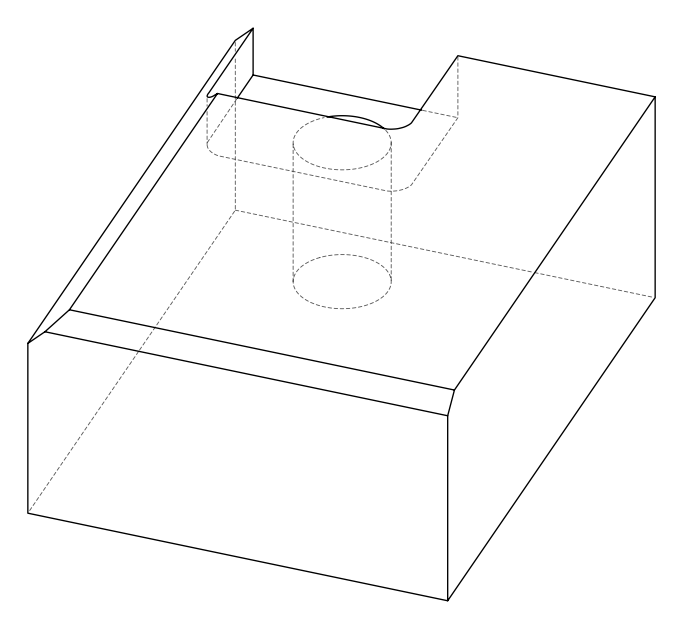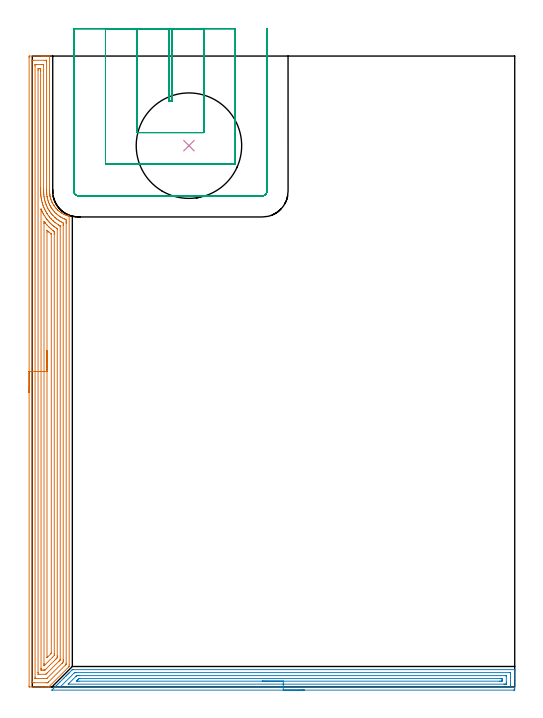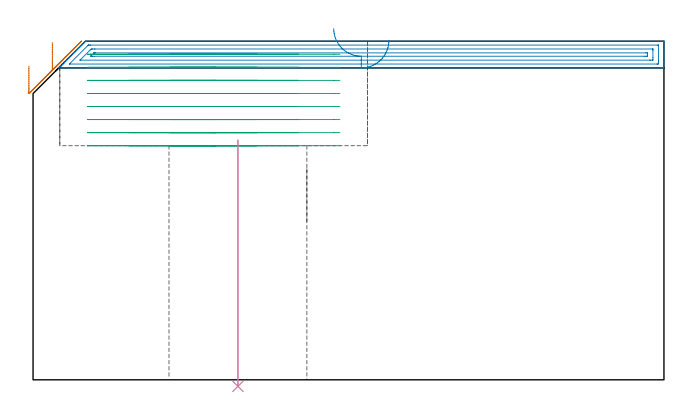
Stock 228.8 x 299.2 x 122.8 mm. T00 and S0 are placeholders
(PLAN: 4 operations, 2 tool changes, 37.7 min)
(1 AREA_MILL | FG_CHAMFER_SURFACE | UGT0205_001 | 15.17 min | 53991 mm3)
(2 AREA_MILL_1 | FG_CHAMFER_SURFACE_1 | UGT0205_001 | 7.08 min | 10021 mm3)
(3 MILL_SLOT | SLOT_PARTIAL_RECTANGULAR | UGT0201_094 | Follow Part, ap 5, ae 75% | 15.12 min | 317227 mm3)
(4 INDEXABLE_INSERT_DRILL_THROUGH_HOLE_FROM_SOLID | STEP1HOLE | NXT0302_038 | 0.37 min | 166677 mm3)
(TOOL UGT0205_001 | Chamfer Mill 20 x 3 x 45 deg. | D20 FL50 Z2)
(TOOL UGT0201_094 | End mill 20 mm | D20 FL38 Z4)
(TOOL NXT0302_038 | Index. Insert Drill 50mm [880-D5000L50-04] | D50 PA176 FL200 Z2)
(OP 1 AREA_MILL)
G17 G21 G94 G90
T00 M6
G54
G17 G0 G90 X-1.5 Y139.6 S1061 M3
G43 Z132.8 H0
Z113.8
G94 G1 Y139.638 Z112.928 F250.
Y139.752 Z112.064
Y139.941 Z111.212
Y140.203 Z110.38
Y140.537 Z109.574
Y140.94 Z108.8
Y141.408 Z108.064
Y141.94 Z107.372
Y142.529 Z106.729
Y143.172 Z106.14
Y143.864 Z105.608
Y144.6 Z105.14
Y145.374 Z104.737
Y146.18 Z104.403
Y147.012 Z104.141
Y147.864 Z103.952
Y148.728 Z103.838
Y149.6 Z103.8
Y298.598
X-1.497 Y298.905 Z103.802
X-1.491 Y299.19 Z103.806
X-1.202 Y299.2 Z104.095
X4.435 Z109.73
X5.015 Z110.312
X5.326 Z110.623
X5.906 Z111.203
X6.218 Z111.513
X6.84 Z112.14
X7.109 Z112.408
X8. Z113.299
X8.062 Y299.198 Z113.361
X8.197 Y299.19 Z113.489
X8.2 Y299.044 Z113.5
X8.201 Y235.883
X8.204 Y235.305
X8.205 Y235.252
X8.208 Y234.968 Z113.501
X8.21 Y234.92 Z113.502
X8.211 Y234.876 Z113.503
X8.219 Y234.541 Z113.516
X8.223 Y234.48 Z113.519
X8.231 Y234.359 Z113.526
X8.234 Y234.29 Z113.533
X8.246 Y234.094 Z113.546
X8.293 Y233.647 Z113.589
X8.319 Y233.467 Z113.612
X8.342 Y233.286 Z113.64
X8.354 Y233.2 Z113.652
X8.434 Y232.753 Z113.731
X8.473 Y232.575 Z113.768
X8.518 Y232.358 Z113.817
X8.529 Y232.306 Z113.828
X8.614 Y231.963 Z113.912
X8.662 Y231.804 Z113.959
X8.699 Y231.683 Z113.994
X8.76 Y231.477 Z114.056
X8.779 Y231.412 Z114.075
X8.937 Y230.946 Z114.235
X8.998 Y230.791 Z114.294
X9.103 Y230.518 Z114.401
X9.162 Y230.384 Z114.461
X9.214 Y230.266 Z114.514
X9.38 Y229.898 Z114.675
X9.411 Y229.824 Z114.71
X9.485 Y229.657 Z114.784
X9.5 Y229.624 Z114.798
X9.744 Y229.174 Z115.041
X9.999 Y228.73 Z115.297
X10.19 Y228.431 Z115.488
X10.388 Y228.136 Z115.686
X10.435 Y228.07 Z115.734
X10.604 Y227.836 Z115.902
X10.933 Y227.417 Z116.232
X11.275 Y227.008 Z116.574
X11.333 Y226.941 Z116.632
X11.493 Y226.776 Z116.791
X11.742 Y226.517 Z117.04
X12.01 Y226.253 Z117.309
X12.162 Y226.105 Z117.46
X12.225 Y226.047 Z117.524
X12.633 Y225.702 Z117.931
X12.808 Y225.562 Z118.107
X12.902 Y225.488 Z118.198
X12.965 Y225.437 Z118.263
X13.049 Y225.37 Z118.347
X13.34 Y225.153 Z118.64
X13.635 Y224.951 Z118.935
X13.935 Y224.759 Z119.235
X14.192 Y224.607 Z119.491
X14.238 Y224.58 Z119.536
X14.297 Y224.545 Z119.596
X14.368 Y224.503 Z119.668
X14.806 Y224.259 Z120.106
X15.264 Y224.04 Z120.563
X15.471 Y223.95 Z120.771
X15.709 Y223.848 Z121.009
X16.021 Y223.732 Z121.316
X16.234 Y223.653 Z121.532
X16.466 Y223.567 Z121.764
X16.597 Y223.518 Z121.895
X16.894 Y223.421 Z122.194
X17.065 Y223.365 Z122.365
X17.126 Y223.349 Z122.426
X17.413 Y223.273 Z122.71
X17.487 Y223.249 Z122.783
X17.495 Y223.242 Z122.791
X17.5 Y223.207 Z122.8
Y10.416
X17.497 Y9.705 Z122.789
X17.364 Y9.564 Z122.664
X7.912 Y0.112 Z113.211
X7.801 Y0.01 Z113.095
X7.689 Y0. Z112.988
X7.554 Z112.854
X6.84 Z112.14
X6.218 Z111.513
X5.015 Z110.312
X4.435 Z109.729
X-1.203 Y0.001 Z104.095
X-1.492 Y0.01 Z103.806
X-1.499 Y0.298 Z103.799
Y0.325
X-1.5 Y149.6 Z103.8
X-0.086 Z105.214
X-0.085 Y296.944 Z105.215
X-0.083 Y297.073 Z105.217
X-0.079 Y297.159 Z105.221
X-0.075 Y297.192 Z105.225
X-0.068 Y297.193 Z105.232
X-0.021 Y297.196 Z105.279
X0.485 Y297.2 Z105.785
X6.218 Y297.199 Z111.518
X6.727 Y297.196 Z112.027
X6.769 Y297.19 Z112.069
X6.779 Y297.144 Z112.079
X6.782 Y296.814 Z112.082
X6.785 Y296.245 Z112.085
X6.787 Y236.144 Z112.087
X6.789 Y235.572 Z112.089
X6.793 Y235.252 Z112.093
X6.805 Y234.664 Z112.105
X6.816 Y234.359 Z112.116
X6.863 Y233.713 Z112.163
X6.888 Y233.467 Z112.188
X6.989 Y232.695 Z112.289
X7.009 Y232.575 Z112.309
X7.109 Y232.039 Z112.409
X7.186 Y231.683 Z112.486
X7.196 Y231.639 Z112.496
X7.211 Y231.581 Z112.511
X7.435 Y230.791 Z112.735
X7.588 Y230.31 Z112.888
X7.737 Y229.898 Z113.037
X8. Y229.248 Z113.3
X8.105 Y229.006 Z113.405
X8.189 Y228.817 Z113.489
X8.409 Y228.364 Z113.709
X8.544 Y228.114 Z113.844
X8.891 Y227.494 Z114.191
X8.993 Y227.323 Z114.293
X9.016 Y227.284 Z114.316
X9.057 Y227.222 Z114.357
X9.382 Y226.73 Z114.682
X9.678 Y226.33 Z114.978
X9.782 Y226.197 Z115.082
X10.409 Y225.437 Z115.709
X10.674 Y225.156 Z115.974
X11.282 Y224.545 Z116.582
X11.565 Y224.286 Z116.865
X12.328 Y223.653 Z117.628
X12.456 Y223.556 Z117.756
X12.82 Y223.288 Z118.12
X13.347 Y222.951 Z118.647
X13.655 Y222.761 Z118.955
X14.238 Y222.436 Z119.538
X14.882 Y222.116 Z120.182
X15.13 Y222.011 Z120.43
X15.473 Y221.868 Z120.773
X15.868 Y221.715 Z121.168
X16.021 Y221.653 Z121.321
X16.079 Y220.976 Z121.379
X16.082 Y220.915 Z121.382
X16.086 Y220.084 Z121.386
Y220.019
X16.085 Y11.178 Z121.385
X16.084 Y11.049 Z121.384
X16.079 Y10.79 Z121.379
X16.069 Y10.73 Z121.369
X16.055 Y10.713 Z121.355
X16.021 Y10.673 Z121.321
X15.894 Y10.544 Z121.194
X15.767 Y10.416 Z121.067
X7.737 Y2.386 Z113.037
X7.421 Y2.074 Z112.721
X7.376 Y2.033 Z112.676
X7.348 Y2.01 Z112.648
X7.302 Y2.008 Z112.602
X7.109 Y2.004 Z112.409
X6.603 Y2. Z111.903
X0.87 Z106.17
X0.364 Y2.002 Z105.664
X-0.021 Y2.008 Z105.279
X-0.069 Y2.01 Z105.231
X-0.079 Y2.192 Z105.221
X-0.084 Y2.321 Z105.216
X-0.085 Y2.386 Z105.215
X-0.086 Y149.6 Z105.214
X1.329 Z106.629
Y294.57
X1.331 Y295.029 Z106.631
X1.333 Y295.137 Z106.633
X1.335 Y295.182 Z106.635
X1.421 Y295.19 Z106.721
X1.593 Y295.198 Z106.893
X1.762 Y295.199 Z107.062
X2.482 Y295.2 Z107.782
X4.265 Z109.565
X5.156 Z110.456
X5.326 Y295.197 Z110.626
X5.35 Y295.194 Z110.65
X5.36 Y295.192 Z110.66
X5.365 Y295.163 Z110.665
X5.37 Y295.074 Z110.67
X5.371 Y295.029 Z110.671
X5.372 Y236.098 Z110.672
X5.375 Y235.252 Z110.675
Y235.203
X5.396 Y234.359 Z110.696
X5.399 Y234.287 Z110.699
X5.459 Y233.467 Z110.759
X5.472 Y233.321 Z110.772
X5.567 Y232.575 Z110.867
X5.606 Y232.295 Z110.906
X5.718 Y231.683 Z111.018
X5.82 Y231.189 Z111.12
X5.917 Y230.791 Z111.217
X6.137 Y229.979 Z111.437
X6.162 Y229.898 Z111.462
X6.218 Y229.727 Z111.518
X6.471 Y229.006 Z111.771
X6.635 Y228.588 Z111.935
X6.838 Y228.114 Z112.138
X7.109 Y227.509 Z112.409
X7.248 Y227.222 Z112.548
X7.394 Y226.937 Z112.694
X7.743 Y226.33 Z113.043
X8. Y225.905 Z113.3
X8.309 Y225.437 Z113.609
X8.55 Y225.098 Z113.85
X8.891 Y224.642 Z114.191
X8.967 Y224.545 Z114.267
X9.302 Y224.134 Z114.602
X9.727 Y223.653 Z115.027
X9.782 Y223.595 Z115.082
X10.62 Y222.761 Z115.92
X10.674 Y222.712 Z115.974
X11.043 Y222.391 Z116.343
X11.565 Y221.966 Z116.865
X11.688 Y221.868 Z116.988
X12.132 Y221.55 Z117.432
X12.456 Y221.331 Z117.756
X13.009 Y220.976 Z118.309
X13.347 Y220.782 Z118.647
X13.793 Y220.53 Z119.093
X14.238 Y220.302 Z119.538
X14.665 Y220.084 Z119.965
X14.669 Y219.653 Z119.969
X14.671 Y219.192 Z119.971
Y218.758
Y13.093
X14.67 Y12.66 Z119.97
X14.668 Y12.201 Z119.968
X14.664 Y11.775 Z119.964
X14.238 Y11.338 Z119.538
X14.224 Y11.323 Z119.524
X7.071 Y4.171 Z112.371
X6.898 Y4.01 Z112.198
X6.559 Y4.003 Z111.859
X6.388 Y4.001 Z111.688
X1.591 Z106.891
X1.477 Y4.003 Z106.777
X1.387 Y4.007 Z106.687
X1.335 Y4.011 Z106.635
X1.334 Y4.028 Z106.634
X1.331 Y4.171 Z106.631
X1.329 Y4.604 Z106.629
Y149.6
X2.743 Z108.043
Y292.353
X2.749 Y293.149 Z108.049
X2.756 Y293.19 Z108.056
X2.804 Y293.193 Z108.104
X2.909 Y293.197 Z108.209
X3.121 Y293.199 Z108.421
X3.544 Y293.2 Z108.844
X3.589 Y293.199 Z108.889
X3.941 Y293.19 Z109.241
X3.95 Y293.079 Z109.25
X3.954 Y292.834 Z109.254
X3.956 Y292.353 Z109.256
X3.957 Y291.939 Z109.257
X3.958 Y236.622 Z109.258
X3.959 Y236.144 Z109.259
X3.96 Y235.727 Z109.26
X3.965 Y235.252 Z109.265
X3.972 Y234.823 Z109.272
X3.985 Y234.359 Z109.285
X4.009 Y233.894 Z109.309
X4.039 Y233.467 Z109.339
X4.088 Y232.923 Z109.388
X4.13 Y232.575 Z109.43
X4.22 Y231.899 Z109.52
X4.257 Y231.683 Z109.557
X4.418 Y230.807 Z109.718
X4.422 Y230.791 Z109.722
X4.435 Y230.727 Z109.735
X4.645 Y229.898 Z109.945
X4.722 Y229.611 Z110.022
X4.902 Y229.006 Z110.202
X5.134 Y228.307 Z110.434
X5.204 Y228.114 Z110.504
X5.326 Y227.797 Z110.626
X5.567 Y227.222 Z110.867
X5.749 Y226.799 Z111.049
X5.969 Y226.33 Z111.269
X6.218 Y225.833 Z111.518
X6.434 Y225.437 Z111.734
X6.716 Y224.939 Z112.016
X6.962 Y224.545 Z112.262
X7.109 Y224.321 Z112.409
X7.572 Y223.653 Z112.872
X8. Y223.095 Z113.3
X8.273 Y222.761 Z113.573
X8.891 Y222.047 Z114.191
X9.062 Y221.868 Z114.362
X9.782 Y221.157 Z115.082
X9.977 Y220.976 Z115.277
X10.674 Y220.393 Z115.974
X11.058 Y220.084 Z116.358
X11.565 Y219.717 Z116.865
X12.36 Y219.192 Z117.66
X12.456 Y219.133 Z117.756
X12.601 Y219.047 Z117.901
X13.013 Y218.813 Z118.313
X13.155 Y218.73 Z118.455
X13.216 Y218.692 Z118.516
X13.251 Y218.667 Z118.551
X13.252 Y218.651 Z118.552
X13.255 Y218.565 Z118.555
X13.257 Y218.39 Z118.557
Y218.3
X13.256 Y13.184 Z118.556
X13.255 Y13.093 Z118.555
X13.25 Y12.893 Z118.55
X13.241 Y12.801 Z118.541
X13.178 Y12.735 Z118.478
X12.998 Y12.55 Z118.298
X12.652 Y12.201 Z117.952
X12.554 Y12.103 Z117.854
X7.109 Y6.658 Z112.409
X6.755 Y6.31 Z112.055
X6.574 Y6.135 Z111.874
X6.427 Y6.01 Z111.727
X6.218 Y6.002 Z111.518
X6.172 Y6.001 Z111.472
X3.101 Z108.401
X2.902 Y6.003 Z108.202
X2.802 Y6.007 Z108.102
X2.757 Y6.01 Z108.057
X2.75 Y6.038 Z108.05
X2.743 Y6.757 Z108.043
Y6.847
Y149.6
X4.157 Z109.457
X4.158 Y226.417 Z109.458
X4.161 Y226.604 Z109.461
X4.163 Y226.617 Z109.463
X4.175 Y226.6 Z109.475
X4.188 Y226.577 Z109.488
X4.293 Y226.33 Z109.593
X4.435 Y226.001 Z109.735
X4.693 Y225.437 Z109.993
X4.921 Y224.951 Z110.221
X5.134 Y224.545 Z110.434
X5.326 Y224.195 Z110.626
X5.64 Y223.653 Z110.94
X6.167 Y222.811 Z111.467
X6.577 Y222.231 Z111.877
X6.851 Y221.868 Z112.151
X7.109 Y221.54 Z112.409
X7.582 Y220.976 Z112.882
X8. Y220.494 Z113.3
X8.399 Y220.084 Z113.699
X8.891 Y219.598 Z114.191
X9.334 Y219.192 Z114.634
X9.782 Y218.811 Z115.082
X10.063 Y218.58 Z115.363
X10.414 Y218.3 Z115.714
X10.674 Y218.114 Z115.974
X11.285 Y217.687 Z116.585
X11.565 Y217.505 Z116.865
X11.714 Y217.407 Z117.014
X11.81 Y217.337 Z117.11
X11.837 Y217.314 Z117.137
X11.839 Y217.302 Z117.139
X11.841 Y217.268 Z117.141
X11.843 Y217.129 Z117.143
Y14.877
X11.842 Y14.6 Z117.142
X11.838 Y13.985 Z117.138
X11.836 Y13.851 Z117.136
X11.77 Y13.78 Z117.07
X11.565 Y13.566 Z116.865
X11.33 Y13.328 Z116.63
X11.095 Y13.093 Z116.395
X6.425 Y8.424 Z111.725
X6.218 Y8.218 Z111.518
X6.056 Y8.063 Z111.356
X6.011 Y8.021 Z111.311
X5.949 Y8.008 Z111.249
X5.326 Y8.002 Z110.626
X5.066 Y8. Z110.366
X4.435 Y8.002 Z109.735
X4.171 Y8.004 Z109.471
X4.162 Y8.012 Z109.462
X4.16 Y8.015 Z109.46
X4.157 Y8.632 Z109.457
Y8.91
Y149.6
X5.571 Z110.871
Y219.839
X5.572 Y220.084 Z110.872
X5.576 Y220.559 Z110.876
X5.578 Y220.724 Z110.878
X5.713 Y220.61 Z111.013
X5.824 Y220.478 Z111.124
X6.132 Y220.084 Z111.432
X6.218 Y219.98 Z111.518
X6.888 Y219.192 Z112.188
X7.109 Y218.942 Z112.409
X7.734 Y218.3 Z113.034
X8. Y218.039 Z113.3
X8.686 Y217.407 Z113.986
X8.891 Y217.234 Z114.191
X9.767 Y216.515 Z115.067
X9.782 Y216.504 Z115.082
X10.299 Y216.134 Z115.599
X10.415 Y216.049 Z115.715
X10.422 Y215.99 Z115.722
X10.426 Y215.871 Z115.726
X10.428 Y215.623 Z115.728
X10.429 Y214.976 Z115.729
Y214.731
X10.428 Y15.769 Z115.728
X10.425 Y15.126 Z115.725
X10.422 Y14.877 Z115.722
X9.66 Y14.108 Z114.96
X5.968 Y10.416 Z111.268
X5.75 Y10.205 Z111.05
X5.641 Y10.101 Z110.941
X5.578 Y10.065 Z110.878
X5.575 Y10.168 Z110.875
X5.573 Y10.416 Z110.873
X5.571 Y10.816 Z110.871
Y11.064
Y149.6
X6.985 Z112.285
X6.986 Y215.746 Z112.286
X6.991 Y216.515 Z112.291
X6.992 Y216.543 Z112.292
X7.053 Y216.515 Z112.353
X7.109 Y216.467 Z112.409
X7.756 Y215.867 Z113.056
X8. Y215.65 Z113.3
X8.032 Y215.623 Z113.332
X8.891 Y214.912 Z114.191
X8.991 Y214.827 Z114.291
X9.008 Y214.801 Z114.308
X9.011 Y214.771 Z114.311
X9.013 Y214.731 Z114.313
X9.014 Y214.608 Z114.314
Y16.414
X9.011 Y16.167 Z114.311
X9.008 Y16.003 Z114.308
X9.002 Y15.911 Z114.302
X8.882 Y15.779 Z114.182
X7.088 Y13.985 Z112.388
X7.04 Y13.939 Z112.34
X7.02 Y13.923 Z112.32
X6.996 Y13.904 Z112.296
X6.992 Y13.926 Z112.292
X6.988 Y13.985 Z112.288
X6.986 Y14.041 Z112.286
X6.985 Y14.109 Z112.285
Y149.6
Y150.472 Z112.323
Y151.336 Z112.437
Y152.188 Z112.626
Y153.02 Z112.888
Y153.826 Z113.222
Y154.6 Z113.625
Y155.336 Z114.094
Y156.028 Z114.625
Y156.671 Z115.214
Y157.26 Z115.857
Y157.792 Z116.55
Y158.26 Z117.285
Y158.663 Z118.059
Y158.997 Z118.865
Y159.259 Z119.697
Y159.448 Z120.549
Y159.562 Z121.414
Y159.6 Z122.285
G0 Z132.8
M5
M2
(OP 2 AREA_MILL_1)
G17 G21 G94 G90
T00 M6
G54
G17 G0 G90 X129.05 Y-1.5 S1061 M3
G43 Z132.8 H0
Z123.1
G94 G1 X129.012 Z122.228 F250.
X128.898 Z121.363
X128.709 Z120.512
X128.447 Z119.68
X128.113 Z118.874
X127.71 Z118.1
X127.242 Z117.364
X126.71 Z116.672
X126.121 Z116.029
X125.478 Z115.44
X124.786 Z114.908
X124.05 Z114.44
X123.276 Z114.037
X122.47 Z113.703
X121.638 Z113.441
X120.787 Z113.252
X119.922 Z113.138
X119.05 Z113.1
X9.313 Y-1.499
Y-1.495 Z113.104
X9.486 Y-1.315 Z113.284
X10.037 Y-0.761 Z113.836
X10.626 Y-0.174 Z114.426
X11.274 Y0.475 Z115.074
X12.169 Y1.369 Z115.968
X13.063 Y2.264 Z116.863
X14.736 Y3.937 Z118.535
X14.852 Y4.054 Z118.65
X15.03 Y4.231 Z118.829
X15.746 Y4.947 Z119.545
X15.909 Y5.112 Z119.707
X16.071 Y5.272 Z119.869
X16.194 Y5.395 Z119.993
X16.35 Y5.552 Z120.148
X16.504 Y5.706 Z120.303
X16.641 Y5.842 Z120.44
X16.791 Y5.993 Z120.588
X16.938 Y6.14 Z120.737
X17.088 Y6.289 Z120.887
X17.231 Y6.433 Z121.029
X17.372 Y6.573 Z121.171
X17.535 Y6.736 Z121.334
X17.672 Y6.874 Z121.47
X18.877 Y8.078 Z122.675
X18.999 Y8.197 Z122.794
X19.002
X19.324 Y8.2 Z122.8
X228.614
X228.794 Y8.198 Z122.789
X228.795
X228.8 Y7.831 Z122.43
Y7.605 Z122.205
Y6.874 Z121.469
Y5.627 Z120.224
Y4.231 Z118.827
Y-0.797 Z113.8
X228.797 Y-1.055 Z113.543
X228.79 Y-1.492 Z113.106
X228.614 Y-1.495 Z113.103
X228.167 Y-1.5 Z113.1
X119.05
Y-0.086 Z114.514
X13.421
X13.233 Y-0.084 Z114.516
X13.187 Y-0.082 Z114.518
X13.18 Y-0.079 Z114.521
X13.179 Y-0.077 Z114.523
X13.196 Y-0.056 Z114.544
X13.292 Y0.042 Z114.642
X13.391 Y0.141 Z114.741
X19.949 Y6.699 Z121.299
X19.998 Y6.746 Z121.346
X20.027 Y6.77 Z121.37
X20.042 Y6.779 Z121.379
X20.063 Y6.781 Z121.381
X20.263 Y6.784 Z121.384
X20.666 Y6.786 Z121.386
X20.755
X226.469 Y6.785 Z121.385
X226.758 Y6.78 Z121.38
X226.786 Y6.779 Z121.379
X226.791 Y6.759 Z121.359
X226.797 Y6.723 Z121.323
X226.799 Y6.688 Z121.288
X226.8 Y1.173 Z115.773
X226.797 Y0.707 Z115.307
X226.791 Y0.301 Z114.901
X226.771 Y-0.079 Z114.521
X226.378 Y-0.084 Z114.516
X226.288 Y-0.085 Z114.515
X119.05 Y-0.086 Z114.514
Y1.328 Z115.928
X17.351 Y1.329 Z115.929
X17.13 Y1.331 Z115.931
X17.088 Y1.333 Z115.933
X17.048 Y1.338 Z115.938
X17.068 Y1.363 Z115.963
X17.088 Y1.388 Z115.988
X20.739 Y5.04 Z119.64
X20.813 Y5.112 Z119.712
X21.064 Y5.352 Z119.952
X21.303 Y5.365 Z119.965
X21.56 Y5.368 Z119.968
X22.191 Y5.371 Z119.971
X22.454 Y5.372 Z119.972
X224.59 Y5.371 Z119.971
X224.677 Y5.37 Z119.97
X224.747 Y5.368 Z119.968
X224.785 Y5.365 Z119.965
X224.79 Y5.319 Z119.919
X224.797 Y5.112 Z119.712
X224.8 Y4.905 Z119.505
Y2.262 Z116.862
X224.796 Y1.588 Z116.188
X224.792 Y1.389 Z115.989
X224.779 Y1.335 Z115.935
X224.721 Y1.333 Z115.933
X224.59 Y1.331 Z115.931
X223.959 Y1.329 Z115.929
X223.695 Y1.328 Z115.928
X119.05
Y2.743 Z117.343
X22.177
X21.56 Y2.744 Z117.344
X21.279 Y2.746 Z117.346
X21.049 Y2.75 Z117.35
X20.925 Y2.765 Z117.365
X21.015 Y2.861 Z117.461
X21.087 Y2.935 Z117.535
X21.499 Y3.35 Z117.95
X21.56 Y3.412 Z118.012
X21.974 Y3.824 Z118.424
X22.044 Y3.891 Z118.491
X22.089 Y3.931 Z118.531
X22.113 Y3.95 Z118.55
X22.147 Y3.952 Z118.552
X22.454 Y3.955 Z118.555
X22.733 Y3.957 Z118.557
X222.185
X222.654 Y3.954 Z118.554
X222.754 Y3.951 Z118.551
X222.79 Y3.948 Z118.548
X222.793 Y3.9 Z118.5
X222.796 Y3.79 Z118.39
X222.8 Y3.351 Z117.951
X222.796 Y2.91 Z117.51
X222.793 Y2.8 Z117.4
X222.79 Y2.752 Z117.352
X222.728 Y2.749 Z117.349
X222.52 Y2.746 Z117.346
X221.906 Y2.743 Z117.343
X221.629
X119.05
X118.178 Z117.381
X117.314 Z117.495
X116.462 Z117.683
X115.63 Z117.946
X114.824 Z118.28
X114.05 Z118.682
X113.314 Z119.151
X112.622 Z119.682
X111.979 Z120.272
X111.39 Z120.915
X110.859 Z121.607
X110.39 Z122.343
X109.987 Z123.116
X109.653 Z123.922
X109.391 Z124.754
X109.202 Z125.606
X109.088 Z126.471
X109.05 Z127.343
G0 Z132.8
M5
M2
(OP 3 MILL_SLOT)
G17 G21 G94 G90
T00 M6
G54
G17 G0 G90 X64.7 Y312.2 S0 M3
G43 Z132.8 H0
Z118.062
G94 G1 Y309.2 F250.
Y277.9 F500.
X66.3
Y309.2
Y312.2 F250.
X49.7
Y309.2
Y262.9 F500.
X81.3
Y309.2
Y312.2 F250.
X34.7
Y309.2
Y247.9 F500.
X96.3
Y309.2
Y312.2 F250.
X19.7
Y309.2
Y235.1 F500.
G3 X21.9 Y232.9 R2.2
G1 X109.1
G3 X111.3 Y235.1 R2.2
G1 Y309.2
Y312.2 F250.
G0 X64.7 Z113.325
G1 Y309.2
Y277.9 F500.
X66.3
Y309.2
Y312.2 F250.
X49.7
Y309.2
Y262.9 F500.
X81.3
Y309.2
Y312.2 F250.
X34.7
Y309.2
Y247.9 F500.
X96.3
Y309.2
Y312.2 F250.
X19.7
Y309.2
Y235.1 F500.
G3 X21.9 Y232.9 R2.2
G1 X109.1
G3 X111.3 Y235.1 R2.2
G1 Y309.2
Y312.2 F250.
G0 X64.7 Z108.587
G1 Y309.2
Y277.9 F500.
X66.3
Y309.2
Y312.2 F250.
X49.7
Y309.2
Y262.9 F500.
X81.3
Y309.2
Y312.2 F250.
X34.7
Y309.2
Y247.9 F500.
X96.3
Y309.2
Y312.2 F250.
X19.7
Y309.2
Y235.1 F500.
G3 X21.9 Y232.9 R2.2
G1 X109.1
G3 X111.3 Y235.1 R2.2
G1 Y309.2
Y312.2 F250.
G0 X64.7 Z103.85
G1 Y309.2
Y277.9 F500.
X66.3
Y309.2
Y312.2 F250.
X49.7
Y309.2
Y262.9 F500.
X81.3
Y309.2
Y312.2 F250.
X34.7
Y309.2
Y247.9 F500.
X96.3
Y309.2
Y312.2 F250.
X19.7
Y309.2
Y235.1 F500.
G3 X21.9 Y232.9 R2.2
G1 X109.1
G3 X111.3 Y235.1 R2.2
G1 Y309.2
Y312.2 F250.
G0 X64.7 Z99.112
G1 Y309.2
Y277.9 F500.
X66.3
Y309.2
Y312.2 F250.
X49.7
Y309.2
Y262.9 F500.
X81.3
Y309.2
Y312.2 F250.
X34.7
Y309.2
Y247.9 F500.
X96.3
Y309.2
Y312.2 F250.
X19.7
Y309.2
Y235.1 F500.
G3 X21.9 Y232.9 R2.2
G1 X109.1
G3 X111.3 Y235.1 R2.2
G1 Y309.2
Y312.2 F250.
G0 X64.7 Z94.375
G1 Y309.2
Y277.9 F500.
X66.3
Y309.2
Y312.2 F250.
X49.7
Y309.2
Y262.9 F500.
X81.3
Y309.2
Y312.2 F250.
X34.7
Y309.2
Y247.9 F500.
X96.3
Y309.2
Y312.2 F250.
X19.7
Y309.2
Y235.1 F500.
G3 X21.9 Y232.9 R2.2
G1 X109.1
G3 X111.3 Y235.1 R2.2
G1 Y309.2
Y312.2 F250.
G0 X64.7 Z89.637
G1 Y309.2
Y277.9 F500.
X66.3
Y309.2
Y312.2 F250.
X49.7
Y309.2
Y262.9 F500.
X81.3
Y309.2
Y312.2 F250.
X34.7
Y309.2
Y247.9 F500.
X96.3
Y309.2
Y312.2 F250.
X19.7
Y309.2
Y235.1 F500.
G3 X21.9 Y232.9 R2.2
G1 X109.1
G3 X111.3 Y235.1 R2.2
G1 Y309.2
Y312.2 F250.
G0 X64.7 Z84.9
G1 Y309.2
Y277.9 F500.
X66.3
Y309.2
Y312.2 F250.
X49.7
Y309.2
Y262.9 F500.
X81.3
Y309.2
Y312.2 F250.
X34.7
Y309.2
Y247.9 F500.
X96.3
Y309.2
Y312.2 F250.
X19.7
Y309.2
Y235.1 F500.
G3 X21.9 Y232.9 R2.2
G1 X109.1
G3 X111.3 Y235.1 R2.2
G1 Y309.2
Y312.2 F250.
G0 Z132.8
M5
M2
(OP 4 INDEXABLE_INSERT_DRILL_THROUGH_HOLE_FROM_SOLID)
G17 G21 G94 G90
T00 M6
G54
G17 G0 G90 X74.3 Y256.7 S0 M3
G43 Z132.8 H1
G94 G81 G98 Z-2.373 F250. R86.9
G80
M5
M2
